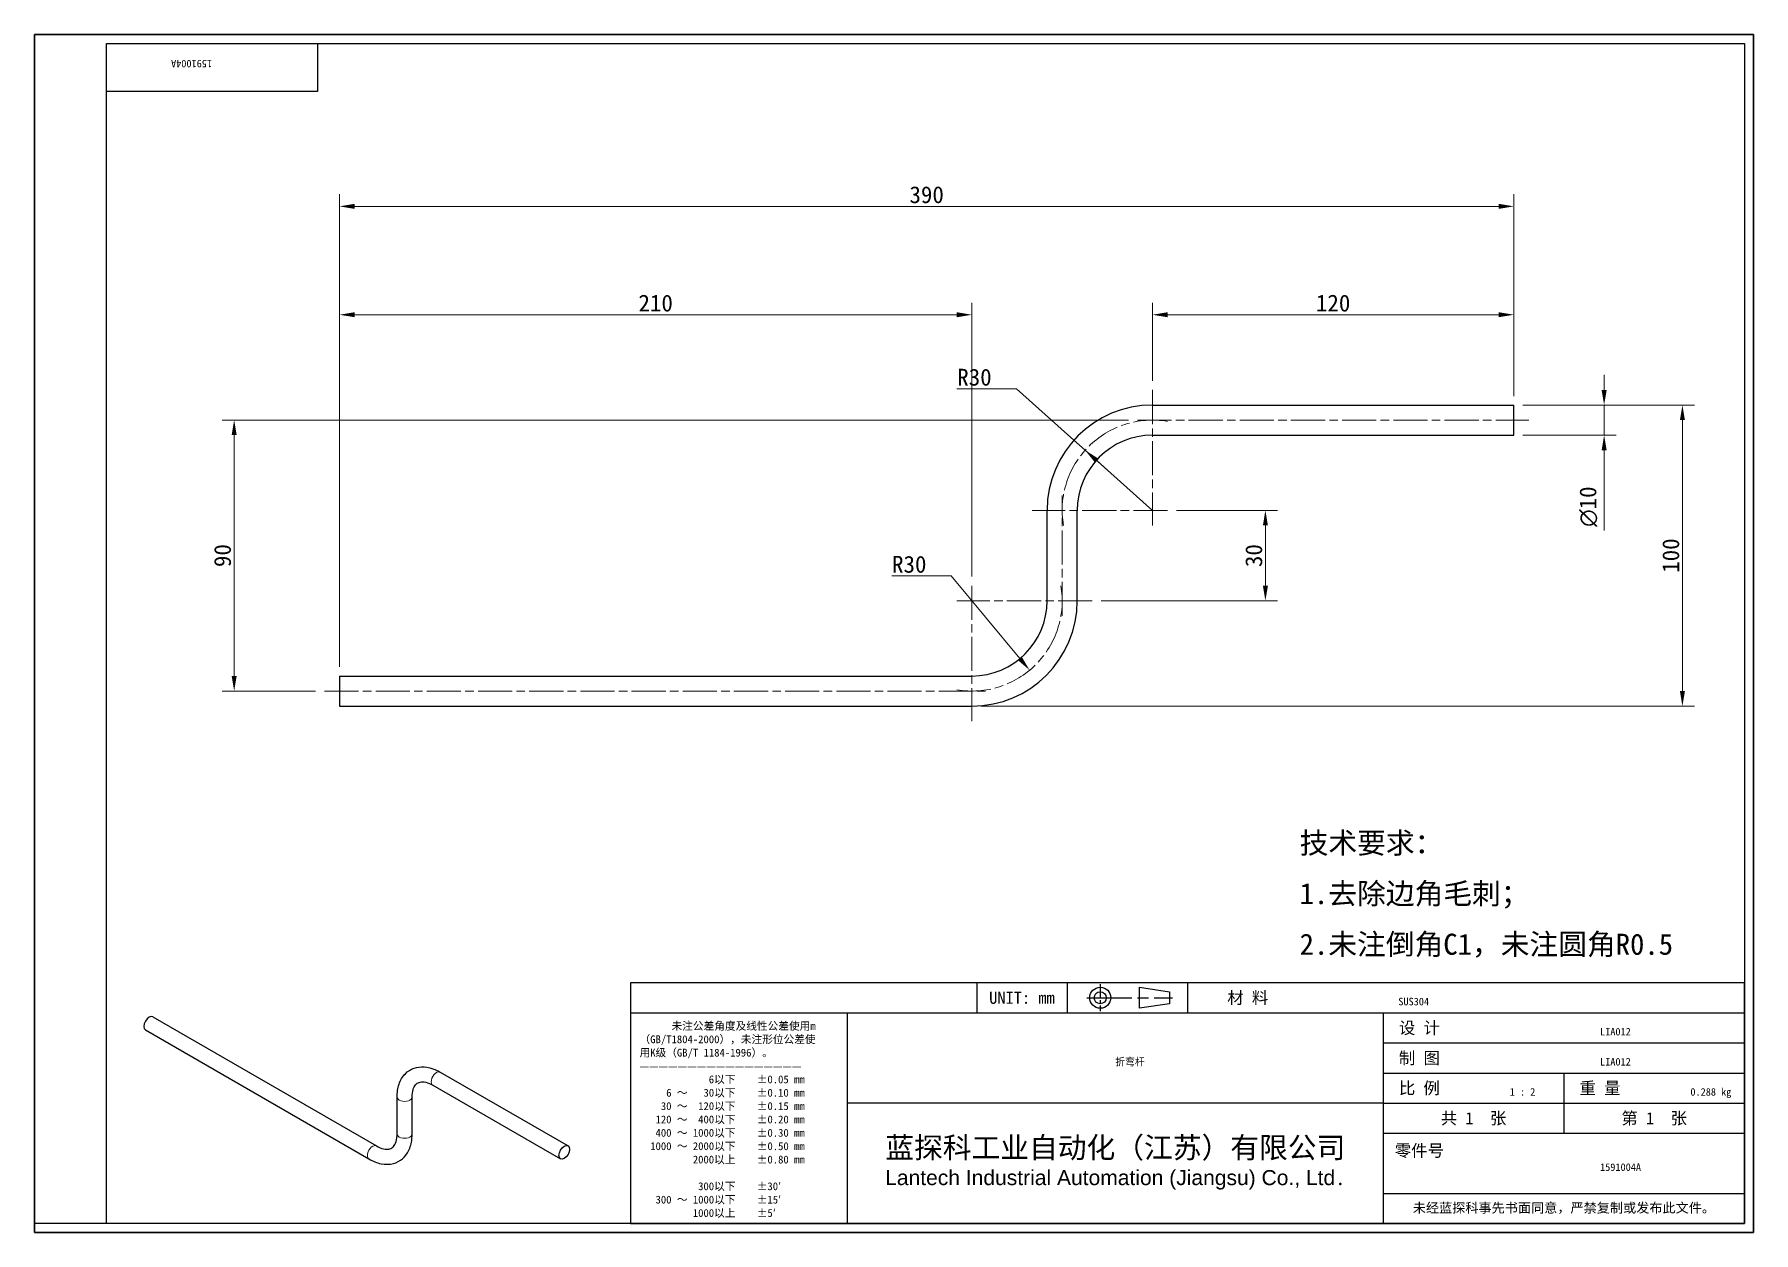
# Model space of a CAD drawing. Header units: millimetres. Extents: x 12 to 583, y 11 to 409.
import ezdxf
from ezdxf.enums import TextEntityAlignment as Align

# ---------------------------------------------------------------- set-up
doc = ezdxf.new("R2018")
doc.units = ezdxf.units.MM
doc.header["$LTSCALE"] = 2
doc.linetypes.add('CHAIN', pattern=[0.3543, 0.2362, -0.0295, 0.0591, -0.0295])
for name, color, linetype, lineweight in [('1', 7, 'Continuous', 18), ('可见 (ISO)', 7, 'Continuous', 25), ('可见窄的 (ISO)', 7, 'Continuous', 18), ('图框 (ISO)', 7, 'Continuous', 35), ('标题 (ISO)', 7, 'Continuous', 25)]:
    doc.layers.add(name, color=color, linetype=linetype, lineweight=lineweight)
for name, color, linetype, lineweight, true_color in [('中心标记 (ISO)', 1, 'CHAIN', 18, 0xff0000), ('中心线 (ISO)', 1, 'CHAIN', 18, 0xff0000), ('尺寸 (ISO)', 7, 'Continuous', 18, 0x008000), ('符号 (ISO)', 7, 'Continuous', 18, 0x008000)]:
    doc.layers.add(name, color=color, linetype=linetype, lineweight=lineweight, true_color=true_color)
doc.styles.get("Standard").update_dxf_attribs({"font": 'simfang.ttf'})
doc.styles.add('文本样式164', font='SimSun.ttf')
doc.styles.add('最新国标', font='simfang.ttf')
doc.styles.add('注释文本 (ISO)', font='simfang.ttf')
doc.dimstyles.new('默认 (GB)', dxfattribs={"dimscale": 2, "dimtxt": 2.8, "dimasz": 2.5, "dimexe": 2, "dimexo": 1.5, "dimgap": 0.5, "dimtad": 1, "dimtoh": 1, "dimdsep": 46, "dimtxsty": '最新国标', "dimcen": 0.09, "dimdle": 10, "dimclrd": 256, "dimclre": 256, "dimclrt": 256, "dimaunit": 1, "dimadec": 3, "dimazin": 2, "dimtfac": 0.535714, "dimtdec": 3, "dimtmove": 0, "dimatfit": 3, "dimfxl": 0, "dimtolj": 1, "dimlwd": -1, "dimlwe": -1, "dimarcsym": 0})

# ---------------------------------------------------------------- blocks, each defined once
blk = doc.blocks.new('图框 最新国标')
at = {"layer": '图框 (ISO)'}
for p, q in [((6, 7), (6, 204.5)), ((6, 204.5), (291.5, 204.5)), ((291.5, 204.5), (291.5, 5.5)), ((6, 7), (6, 5.5)), ((6, 7), (6, 5.5)), ((291.5, 5.5), (6, 5.5))]:
    blk.add_line(p, q, dxfattribs=at)
at = {"layer": '图框 (ISO)', "color": 7, "linetype": 'Continuous', "lineweight": 25}
for p, q in [((18, 203), (290, 203)), ((18, 7), (18, 203)), ((18, 203), (290, 203)), ((53, 203), (53, 195)), ((290, 203), (290, 7)), ((290, 203), (290, 7)), ((53, 195), (18, 195)), ((290, 7), (6, 7)), ((290, 7), (18, 7))]:
    blk.add_line(p, q, dxfattribs=at)
at = {"layer": '图框 (ISO)', "lineweight": 30}
blk.add_attdef('零件代号', text='', height=2.5, rotation=180, dxfattribs=at).set_placement((35.5, 199), align=Align.MIDDLE_CENTER)
blk = doc.blocks.new('标题栏 最新国标')
at = {"layer": '标题 (ISO)'}
for p, q in [((381.98, -183.84), (196.98, -183.84)), ((196.98, -183.84), (196.98, -223.84)), ((254.48, -183.84), (254.48, -188.84)), ((269.48, -183.84), (269.48, -188.84)), ((281.48, -188.09), (281.48, -184.59)), ((281.48, -184.59), (286.48, -185.34)), ((286.48, -185.34), (286.48, -187.34)), ((289.48, -183.84), (289.48, -188.84)), ((381.98, -223.84), (381.98, -183.84)), ((383.48, -183.84), (383.48, -225.34)), ((286.48, -187.34), (281.48, -188.09)), ((196.98, -188.84), (381.98, -188.84)), ((232.98, -188.84), (232.98, -223.84)), ((321.98, -188.84), (321.98, -223.84)), ((321.98, -193.84), (381.98, -193.84)), ((321.98, -198.84), (381.98, -198.84)), ((351.98, -198.84), (351.98, -208.84)), ((321.98, -203.84), (232.98, -203.84)), ((321.98, -203.84), (381.98, -203.84)), ((321.98, -208.84), (381.98, -208.84)), ((321.98, -218.84), (381.98, -218.84)), ((196.98, -223.84), (381.98, -223.84)), ((383.48, -225.34), (196.98, -225.34))]:
    blk.add_line(p, q, dxfattribs=at)
at = {"layer": '标题 (ISO)', "linetype": 'CHAIN', "ltscale": 5.000333}
blk.add_line((274.98, -184.09), (274.98, -188.59), dxfattribs=at)
at = {"layer": '标题 (ISO)', "linetype": 'CHAIN', "ltscale": 15.834605}
blk.add_line((272.73, -186.34), (286.98, -186.34), dxfattribs=at)
at = {"layer": '标题 (ISO)'}
for radius in [1.75, 1]:
    blk.add_circle((274.98, -186.34), radius, dxfattribs=at)
at = {"layer": '1', "style": '文本样式164'}
for s, p in [('UNIT: mm', (261.98, -186.34)), ('材 料', (299.48, -186.34)), ('设 计', (327.98, -191.34)), ('制 图', (327.98, -196.34)), ('比 例', (327.98, -201.34)), ('重 量', (357.98, -201.34)), ('共 1  张', (336.98, -206.34)), ('第 1  张', (366.98, -206.34))]:
    blk.add_text(s, height=2, dxfattribs=at).set_placement(p, align=Align.MIDDLE_CENTER)
at = {"layer": '标题 (ISO)', "style": '注释文本 (ISO)'}
for s, insert, char_height, attachment_point, line_spacing_factor in [('\\fSimSun|b0|i0;{\\H1.3000;      未注公差角度及线性公差使用m\\P}\\fSimSun|b0|i0;{\\H1.3000;（GB/T1804-2000），未注形位公差使\\P}\\fSimSun|b0|i0;{\\H1.3000;用K级（GB/T 1184-1996）。\\P}\\fSimSun|b0|i0;{\\H1.3000;—————————————————\\P}\\fSimSun|b0|i0;{\\H1.3000;             6以下    ±0.05 mm\\P}\\fSimSun|b0|i0;{\\H1.3000;     6 ～   30以下    ±0.10 mm\\P}\\fSimSun|b0|i0;{\\H1.3000;    30 ～  120以下    ±0.15 mm\\P}\\fSimSun|b0|i0;{\\H1.3000;   120 ～  400以下    ±0.20 mm\\P}\\fSimSun|b0|i0;{\\H1.3000;   400 ～ 1000以下    ±0.30 mm\\P}\\fSimSun|b0|i0;{\\H1.3000;  1000 ～ 2000以下    ±0.50 mm\\P}\\fSimSun|b0|i0;{\\H1.3000;          2000以上    ±0.80 mm\\P}\\fSimSun|b0|i0;{\\H1.3000;\\P}\\fSimSun|b0|i0;{\\H1.3000;           300以下    ±30′\\P}\\fSimSun|b0|i0;{\\H1.3000;   300 ～ 1000以下    ±15′\\P}\\fSimSun|b0|i0;{\\H1.3000;          1000以上    ±5′}', (198.48, -206.63), 1.3, 4, 1.023913), ('\\pxsm0.94;\\fMicrosoft YaHei|b0|i0;{\\H3.5000;蓝探科工业自动化（江苏）有限公司\\P}\\fArial|b0|i0;{\\H2.5000;Lantech Industrial Automation (Jiangsu) Co., Ltd}\\fFangSong|b0|i0;{\\H2.5000;.}', (277.48, -213.84), 2, 5, 0.978695)]:
    blk.add_mtext(s, dxfattribs=dict(at, insert=insert, char_height=char_height, attachment_point=attachment_point, line_spacing_factor=line_spacing_factor))
at = {"layer": '标题 (ISO)', "attachment_point": 5, "style": '注释文本 (ISO)'}
for s, insert, char_height in [('\\fFangSong|b0|i0;零件号', (327.98, -211.84), 2), ('\\fSimSun|b0|i0;{\\H1.6000;未经蓝探科事先书面同意，严禁复制或发布此文件。}', (351.98, -221.34), 1.6)]:
    blk.add_mtext(s, dxfattribs=dict(at, insert=insert, char_height=char_height))
at = {"layer": '标题 (ISO)', "lineweight": 30, "flags": 104}
for tag, height, p in [('材料', 2, (324.48, -186.34)), ('设计人', 2, (357.98, -191.34)), ('库存编号', 3.5, (277.48, -196.34)), ('设计人', 2, (357.98, -196.34)), ('视图比例', 2, (342.98, -201.34)), ('质量\\P3;', 2, (372.98, -201.34)), ('零件代号', 3.5, (357.98, -213.84))]:
    blk.add_attdef(tag, text='', height=height, dxfattribs=at).set_placement(p, align=Align.MIDDLE_CENTER)
blk = doc.blocks.new('*D5')
at = {"layer": 'Defpoints', "color": 0, "transparency": 16777216}
for p in [(323.35, 315.88), (323.35, 225.88), (113.35, 195.88)]:
    blk.add_point(p, dxfattribs=at)
at = {"layer": '尺寸 (ISO)', "color": 116, "true_color": 0x00803f, "transparency": 16777216}
for p, q in [((113.35, 198.88), (113.35, 319.88)), ((323.35, 228.88), (323.35, 319.88)), ((118.35, 315.88), (318.35, 315.88))]:
    blk.add_line(p, q, dxfattribs=at)
for points in [[(118.35, 316.71), (118.35, 315.05), (113.35, 315.88)], [(318.35, 316.71), (318.35, 315.05), (323.35, 315.88)]]:
    blk.add_solid(points, dxfattribs=at)
at = {"layer": '尺寸 (ISO)', "transparency": 16777216, "insert": (218.35, 319.71), "char_height": 5.6, "attachment_point": 5, "style": '最新国标'}
blk.add_mtext('\\A1;210', dxfattribs=at)
blk = doc.blocks.new('*D6')
at = {"layer": 'Defpoints', "color": 0, "transparency": 16777216}
for p in [(388.35, 250.88), (363.35, 220.88), (420.85, 220.88)]:
    blk.add_point(p, dxfattribs=at)
at = {"layer": '尺寸 (ISO)', "color": 116, "true_color": 0x00803f, "transparency": 16777216}
for p, q in [((391.35, 250.88), (424.85, 250.88)), ((420.85, 245.88), (420.85, 225.88)), ((366.35, 220.88), (424.85, 220.88))]:
    blk.add_line(p, q, dxfattribs=at)
for points in [[(420.02, 245.88), (421.69, 245.88), (420.85, 250.88)], [(420.02, 225.88), (421.69, 225.88), (420.85, 220.88)]]:
    blk.add_solid(points, dxfattribs=at)
at = {"layer": '尺寸 (ISO)', "transparency": 16777216, "insert": (417.02, 235.88), "char_height": 5.6, "attachment_point": 5, "rotation": 90, "style": '最新国标'}
blk.add_mtext('\\A1;30', dxfattribs=at)
blk = doc.blocks.new('*D7')
at = {"layer": 'Defpoints', "color": 0, "transparency": 16777216}
for p in [(503.35, 315.88), (383.35, 290.88), (503.35, 285.88)]:
    blk.add_point(p, dxfattribs=at)
at = {"layer": '尺寸 (ISO)', "color": 116, "true_color": 0x00803f, "transparency": 16777216}
for p, q in [((383.35, 293.88), (383.35, 319.88)), ((503.35, 288.88), (503.35, 319.88)), ((388.35, 315.88), (498.35, 315.88))]:
    blk.add_line(p, q, dxfattribs=at)
for points in [[(388.35, 316.71), (388.35, 315.05), (383.35, 315.88)], [(498.35, 316.71), (498.35, 315.05), (503.35, 315.88)]]:
    blk.add_solid(points, dxfattribs=at)
at = {"layer": '尺寸 (ISO)', "transparency": 16777216, "insert": (443.35, 319.71), "char_height": 5.6, "attachment_point": 5, "style": '最新国标'}
blk.add_mtext('\\A1;120', dxfattribs=at)
blk = doc.blocks.new('*D8')
at = {"layer": 'Defpoints', "color": 0, "transparency": 16777216}
for p in [(323.35, 220.88), (342.53, 197.81)]:
    blk.add_point(p, dxfattribs=at)
at = {"layer": '尺寸 (ISO)', "color": 116, "true_color": 0x00803f, "transparency": 16777216}
for p, q in [((296.76, 229.12), (316.5, 229.12)), ((316.5, 229.12), (339.34, 201.66))]:
    blk.add_line(p, q, dxfattribs=at)
blk.add_solid([(339.98, 202.19), (338.69, 201.12), (342.53, 197.81)], dxfattribs=at)
at = {"layer": '尺寸 (ISO)', "transparency": 16777216, "insert": (302.57, 232.95), "char_height": 5.6, "attachment_point": 5, "style": '最新国标'}
blk.add_mtext('\\A1;R30', dxfattribs=at)
blk = doc.blocks.new('*D9')
at = {"layer": 'Defpoints', "color": 0, "transparency": 16777216}
for p in [(360.98, 270.87), (383.35, 250.88)]:
    blk.add_point(p, dxfattribs=at)
at = {"layer": '尺寸 (ISO)', "color": 116, "true_color": 0x00803f, "transparency": 16777216}
for p, q in [((318.41, 291.26), (338.15, 291.26)), ((338.15, 291.26), (357.25, 274.2)), ((360.98, 270.87), (357.25, 274.2)), ((383.35, 250.88), (360.98, 270.87)), ((364.71, 267.53), (368.44, 264.2))]:
    blk.add_line(p, q, dxfattribs=at)
blk.add_solid([(365.26, 268.16), (364.15, 266.91), (360.98, 270.87)], dxfattribs=at)
at = {"layer": '尺寸 (ISO)', "transparency": 16777216, "insert": (324.22, 295.09), "char_height": 5.6, "attachment_point": 5, "style": '最新国标'}
blk.add_mtext('\\A1;R30', dxfattribs=at)
blk = doc.blocks.new('*D10')
at = {"layer": 'Defpoints', "color": 0, "transparency": 16777216}
for p in [(503.35, 351.88), (503.35, 285.88), (113.35, 195.88)]:
    blk.add_point(p, dxfattribs=at)
at = {"layer": '尺寸 (ISO)', "color": 116, "true_color": 0x00803f, "transparency": 16777216}
for p, q in [((113.35, 198.88), (113.35, 355.88)), ((503.35, 288.88), (503.35, 355.88)), ((118.35, 351.88), (498.35, 351.88))]:
    blk.add_line(p, q, dxfattribs=at)
for points in [[(118.35, 352.71), (118.35, 351.05), (113.35, 351.88)], [(498.35, 352.71), (498.35, 351.05), (503.35, 351.88)]]:
    blk.add_solid(points, dxfattribs=at)
at = {"layer": '尺寸 (ISO)', "transparency": 16777216, "insert": (308.35, 355.71), "char_height": 5.6, "attachment_point": 5, "style": '最新国标'}
blk.add_mtext('\\A1;390', dxfattribs=at)
blk = doc.blocks.new('*D11')
at = {"layer": 'Defpoints', "color": 0, "transparency": 16777216}
for p in [(78.35, 280.88), (378.35, 280.88), (108.35, 190.88)]:
    blk.add_point(p, dxfattribs=at)
at = {"layer": '尺寸 (ISO)', "color": 116, "true_color": 0x00803f, "transparency": 16777216}
for p, q in [((375.35, 280.88), (74.35, 280.88)), ((78.35, 195.88), (78.35, 275.88)), ((105.35, 190.88), (74.35, 190.88))]:
    blk.add_line(p, q, dxfattribs=at)
for points in [[(77.52, 275.88), (79.19, 275.88), (78.35, 280.88)], [(77.52, 195.88), (79.19, 195.88), (78.35, 190.88)]]:
    blk.add_solid(points, dxfattribs=at)
at = {"layer": '尺寸 (ISO)', "transparency": 16777216, "insert": (74.52, 235.88), "char_height": 5.6, "attachment_point": 5, "rotation": 90, "style": '最新国标'}
blk.add_mtext('\\A1;90', dxfattribs=at)
blk = doc.blocks.new('*D12')
at = {"layer": 'Defpoints', "color": 0, "transparency": 16777216}
for p in [(503.35, 285.88), (503.35, 275.88), (533.35, 275.88)]:
    blk.add_point(p, dxfattribs=at)
at = {"layer": '尺寸 (ISO)', "color": 116, "true_color": 0x00803f, "transparency": 16777216}
for p, q in [((533.35, 290.88), (533.35, 295.88)), ((506.35, 285.88), (537.35, 285.88)), ((533.35, 285.88), (533.35, 275.88)), ((506.35, 275.88), (537.35, 275.88)), ((533.35, 270.88), (533.35, 244.25))]:
    blk.add_line(p, q, dxfattribs=at)
for points in [[(532.52, 290.88), (534.19, 290.88), (533.35, 285.88)], [(532.52, 270.88), (534.19, 270.88), (533.35, 275.88)]]:
    blk.add_solid(points, dxfattribs=at)
at = {"layer": '尺寸 (ISO)', "transparency": 16777216, "insert": (528.14, 252.14), "char_height": 5.6, "attachment_point": 5, "rotation": 90, "style": '最新国标'}
blk.add_mtext('\\A1;{\\fAIGDT|b0|i0;\\ln}\\fFangSong|b0|i0;10', dxfattribs=at)
blk = doc.blocks.new('*D13')
at = {"layer": 'Defpoints', "color": 0, "transparency": 16777216}
for p in [(503.35, 285.88), (323.35, 185.88), (559.35, 185.88)]:
    blk.add_point(p, dxfattribs=at)
at = {"layer": '尺寸 (ISO)', "color": 116, "true_color": 0x00803f, "transparency": 16777216}
for p, q in [((506.35, 285.88), (563.35, 285.88)), ((559.35, 280.88), (559.35, 190.88)), ((326.35, 185.88), (563.35, 185.88))]:
    blk.add_line(p, q, dxfattribs=at)
for points in [[(558.52, 280.88), (560.19, 280.88), (559.35, 285.88)], [(558.52, 190.88), (560.19, 190.88), (559.35, 185.88)]]:
    blk.add_solid(points, dxfattribs=at)
at = {"layer": '尺寸 (ISO)', "transparency": 16777216, "insert": (555.52, 235.88), "char_height": 5.6, "attachment_point": 5, "rotation": 90, "style": '最新国标'}
blk.add_mtext('\\A1;100', dxfattribs=at)

msp = doc.modelspace()

# ---------------------------------------------------------------- linework, layer by layer
at = {"layer": '中心标记 (ISO)', "ltscale": 23.990969}
for p, q in [((383.352, 290.881), (383.352, 245.881)), ((388.352, 250.881), (343.352, 250.881)), ((323.352, 225.881), (323.352, 180.881)), ((363.352, 220.881), (318.352, 220.881))]:
    msp.add_line(p, q, dxfattribs=at)
at = {"layer": '中心线 (ISO)', "ltscale": 23.990969}
for p, q in [((378.352, 280.881), (508.352, 280.881)), ((353.352, 215.881), (353.352, 255.881)), ((108.352, 190.881), (328.352, 190.881))]:
    msp.add_line(p, q, dxfattribs=at)
for centre, start, end in [((383.352, 250.881), 80.4507, 189.5493), ((323.352, 220.881), 260.4507, 9.5493)]:
    msp.add_arc(centre, 30, start, end, dxfattribs=at)
at = {"layer": '可见 (ISO)'}
for p, q in [((383.352, 285.881), (503.352, 285.881)), ((503.352, 275.881), (503.352, 285.881)), ((383.352, 275.881), (503.352, 275.881)), ((348.352, 220.881), (348.352, 250.881)), ((358.352, 220.881), (358.352, 250.881)), ((113.352, 195.881), (113.352, 185.881)), ((113.352, 195.881), (323.352, 195.881)), ((113.352, 185.881), (323.352, 185.881)), ((51.365, 82.668), (125.611, 39.802)), ((48.865, 78.338), (123.111, 35.472)), ((146.824, 64.297), (189.251, 39.802)), ((144.324, 59.967), (186.751, 35.472)), ((132.467, 43.761), (132.467, 56.008)), ((137.467, 43.761), (137.467, 56.008))]:
    msp.add_line(p, q, dxfattribs=at)
for centre, radius, start, end in [((383.352, 250.881), 35, 90, 180), ((383.352, 250.881), 25, 90, 180), ((323.352, 220.881), 35, 270, 0), ((323.352, 220.881), 25, 270, 0)]:
    msp.add_arc(centre, radius, start, end, dxfattribs=at)
msp.add_ellipse((50.115, 80.503), major_axis=(-1.25, -2.165), ratio=0.5773503, start_param=3.1415927, end_param=6.2831853, dxfattribs=at)
msp.add_ellipse((188.001, 37.637), major_axis=(1.25, 2.165), ratio=0.5773503, dxfattribs=at)
for points, knots in [([(132.467, 56.008), (132.467, 57.518), (132.671, 58.963), (133.562, 61.615), (134.258, 62.827), (136.019, 64.609), (137.007, 65.239), (139.141, 65.994), (140.275, 66.13), (142.717, 65.978), (144.027, 65.627), (145.815, 64.845), (146.323, 64.586), (146.824, 64.297)], [4.712389, 4.712389, 4.712389, 4.712389, 5.0265482, 5.0265482, 5.3407075, 5.3407075, 5.6047786, 5.6047786, 5.8635092, 5.8635092, 6.1627334, 6.1627334, 6.2831853, 6.2831853, 6.2831853, 6.2831853]), ([(137.467, 56.008), (137.467, 56.973), (137.59, 57.821), (138.007, 59.211), (138.3, 59.739), (138.958, 60.513), (139.317, 60.756), (140.215, 61.067), (140.776, 61.13), (142.164, 60.933), (142.974, 60.675), (144.002, 60.148), (144.162, 60.06), (144.324, 59.967)], [4.712389, 4.712389, 4.712389, 4.712389, 4.9994448, 4.9994448, 5.2942255, 5.2942255, 5.6083848, 5.6083848, 5.922544, 5.922544, 6.2276167, 6.2276167, 6.2831853, 6.2831853, 6.2831853, 6.2831853]), ([(123.111, 35.472), (124.418, 34.717), (125.772, 34.171), (128.514, 33.617), (129.911, 33.614), (132.335, 34.248), (133.375, 34.788), (135.095, 36.259), (135.78, 37.173), (136.87, 39.363), (137.221, 40.673), (137.437, 42.613), (137.467, 43.182), (137.467, 43.761)], [3.1415927, 3.1415927, 3.1415927, 3.1415927, 3.4557519, 3.4557519, 3.7699112, 3.7699112, 4.0339822, 4.0339822, 4.2927129, 4.2927129, 4.5919371, 4.5919371, 4.712389, 4.712389, 4.712389, 4.712389]), ([(125.611, 39.802), (126.446, 39.32), (127.243, 39.002), (128.655, 38.668), (129.258, 38.658), (130.257, 38.84), (130.647, 39.03), (131.366, 39.653), (131.7, 40.107), (132.224, 41.407), (132.406, 42.238), (132.463, 43.392), (132.467, 43.574), (132.467, 43.761)], [3.1415927, 3.1415927, 3.1415927, 3.1415927, 3.4286485, 3.4286485, 3.7234292, 3.7234292, 4.0375884, 4.0375884, 4.3517477, 4.3517477, 4.6568203, 4.6568203, 4.712389, 4.712389, 4.712389, 4.712389])]:
    msp.add_open_spline(points, degree=3, knots=knots, dxfattribs=at)
at = {"layer": '可见窄的 (ISO)'}
for centre, major_axis in [((145.574, 62.132), (1.25, 2.165)), ((134.967, 56.008), (-2.5, 0)), ((124.361, 37.637), (1.25, 2.165)), ((134.967, 43.761), (-2.5, 0))]:
    msp.add_ellipse(centre, major_axis=major_axis, ratio=0.5773503, start_param=0, end_param=3.1415927, dxfattribs=at)

# ---------------------------------------------------------------- block references
ref = msp.add_blockref('图框 最新国标', (0, 0), dxfattribs=dict(xscale=2, yscale=2, zscale=2))
lines = msp.add_mtext('1591004A', dxfattribs={"layer": '图框 (ISO)', "insert": (71, 398), "char_height": 2.5, "attachment_point": 1, "rotation": 180})
ref.add_attrib('零件代号', '', (71, 398)).embed_mtext(lines)
ref = msp.add_blockref('标题栏 最新国标', (-183.965, 461.689), dxfattribs=dict(xscale=2, yscale=2, zscale=2))
lines = msp.add_mtext('1591004A', dxfattribs={"layer": '标题 (ISO)', "insert": (532, 34), "char_height": 2.5, "attachment_point": 1})
ref.add_attrib('零件代号', '', (532, 34), dxfattribs={"flags": 104}).embed_mtext(lines)
lines = msp.add_mtext('折弯杆', dxfattribs={"layer": '标题 (ISO)', "insert": (371, 69), "char_height": 2.5, "attachment_point": 1})
ref.add_attrib('库存编号', '', (371, 69), dxfattribs={"flags": 104}).embed_mtext(lines)
lines = msp.add_mtext('0.288 kg', dxfattribs={"layer": '标题 (ISO)', "insert": (562, 59), "char_height": 2.5, "attachment_point": 1})
ref.add_attrib('质量\\P3;', '', (562, 59), dxfattribs={"flags": 104}).embed_mtext(lines)
lines = msp.add_mtext('1 : 2', dxfattribs={"layer": '标题 (ISO)', "insert": (502, 59), "char_height": 2.5, "attachment_point": 1})
ref.add_attrib('视图比例', '', (502, 59), dxfattribs={"flags": 104}).embed_mtext(lines)
lines = msp.add_mtext('LIA012', dxfattribs={"layer": '标题 (ISO)', "insert": (532, 79), "char_height": 2.5, "attachment_point": 1})
ref.add_attrib('设计人', '', (532, 79), dxfattribs={"flags": 104}).embed_mtext(lines)
lines = msp.add_mtext('LIA012', dxfattribs={"layer": '标题 (ISO)', "insert": (532, 69), "char_height": 2.5, "attachment_point": 1})
ref.add_attrib('设计人', '', (532, 69), dxfattribs={"flags": 104}).embed_mtext(lines)
lines = msp.add_mtext('SUS304', dxfattribs={"layer": '标题 (ISO)', "insert": (465, 89), "char_height": 2.5, "attachment_point": 1})
ref.add_attrib('材料', '', (465, 89), dxfattribs={"flags": 104}).embed_mtext(lines)

# ---------------------------------------------------------------- texts
at = {"layer": '符号 (ISO)', "insert": (432.219, 123.098), "char_height": 7, "width": 136.23392, "attachment_point": 4, "line_spacing_factor": 1.441304, "style": '注释文本 (ISO)'}
msp.add_mtext('\\fFangSong|b0|i0;{\\H7.0000;技术要求：\\P}\\fFangSong|b0|i0;{\\H7.0000;1.去除边角毛刺；\\P}\\fFangSong|b0|i0;{\\H7.0000;2.未注倒角C1，未注圆角R0.5}', dxfattribs=at)

# ---------------------------------------------------------------- dimensions: what is measured, and where the dimension line sits
at = {"layer": '尺寸 (ISO)', "color": 116, "true_color": 0x00803f}
for base, p2, picture, middle in [((503.352, 351.881), (503.352, 285.881), '*D10', (308.352, 351.881)), ((323.352, 315.881), (323.352, 225.881), '*D5', (218.352, 315.881))]:
    dim = msp.add_linear_dim(base=base, p1=(113.352, 195.881), p2=p2, dimstyle='默认 (GB)', override={"dimgap": 0.5, "dimtoh": 0, "dimdec": 2, "dimtol": 0, "dimlim": 0, "dimtp": 0, "dimtm": 0, "dimtdec": 3, "dimtofl": 0, "dimatfit": 1}, dxfattribs=at)
    dim.commit()
    dim.dimension.update_dxf_attribs({"geometry": picture, "text_midpoint": middle, "dimtype": 160})
for base, p1, p2, angle, picture, middle in [((503.352, 315.881), (383.352, 290.881), (503.352, 285.881), 180, '*D7', (443.352, 315.881)), ((559.352, 185.881), (503.352, 285.881), (323.352, 185.881), 270, '*D13', (559.352, 235.881)), ((78.352, 280.881), (108.352, 190.881), (378.352, 280.881), 270, '*D11', (78.352, 235.881)), ((420.852, 220.881), (388.352, 250.881), (363.352, 220.881), 90, '*D6', (420.852, 235.881))]:
    dim = msp.add_linear_dim(base=base, p1=p1, p2=p2, angle=angle, dimstyle='默认 (GB)', override={"dimgap": 0.5, "dimtoh": 0, "dimdec": 2, "dimtol": 0, "dimlim": 0, "dimtp": 0, "dimtm": 0, "dimtdec": 3, "dimtofl": 0, "dimatfit": 1}, dxfattribs=at)
    dim.commit()
    dim.dimension.update_dxf_attribs({"geometry": picture, "text_midpoint": middle, "dimtype": 160})
for center, mpoint, picture, middle in [((383.352, 250.881), (360.977, 270.866), '*D9', (324.217, 291.255)), ((323.352, 220.881), (342.532, 197.813), '*D8', (302.569, 229.122))]:
    dim = msp.add_radius_dim(center=center, mpoint=mpoint, dimstyle='默认 (GB)', override={"dimgap": 0.5, "dimtih": 1, "dimdec": 2, "dimlfac": 1, "dimcen": 0, "dimtol": 0, "dimlim": 0, "dimtp": 0, "dimtm": 0, "dimtdec": 3}, dxfattribs=at)
    dim.commit()
    dim.dimension.update_dxf_attribs({"geometry": picture, "text_midpoint": middle, "dimtype": 164})
dim = msp.add_linear_dim(base=(533.352, 275.881), p1=(503.352, 285.881), p2=(503.352, 275.881), angle=270, text='{\\fAIGDT|b0|i0;\\ln}\\fFangSong|b0|i0;<>', dimstyle='默认 (GB)', override={"dimgap": 0.5, "dimtoh": 0, "dimdec": 2, "dimtol": 0, "dimlim": 0, "dimtp": 0, "dimtm": 0, "dimtdec": 3, "dimtofl": 1, "dimatfit": 1}, dxfattribs=at)
dim.commit()
dim.dimension.update_dxf_attribs({"geometry": '*D12', "text_midpoint": (533.352, 252.143), "dimtype": 160})

doc.saveas('drawing.dxf')
